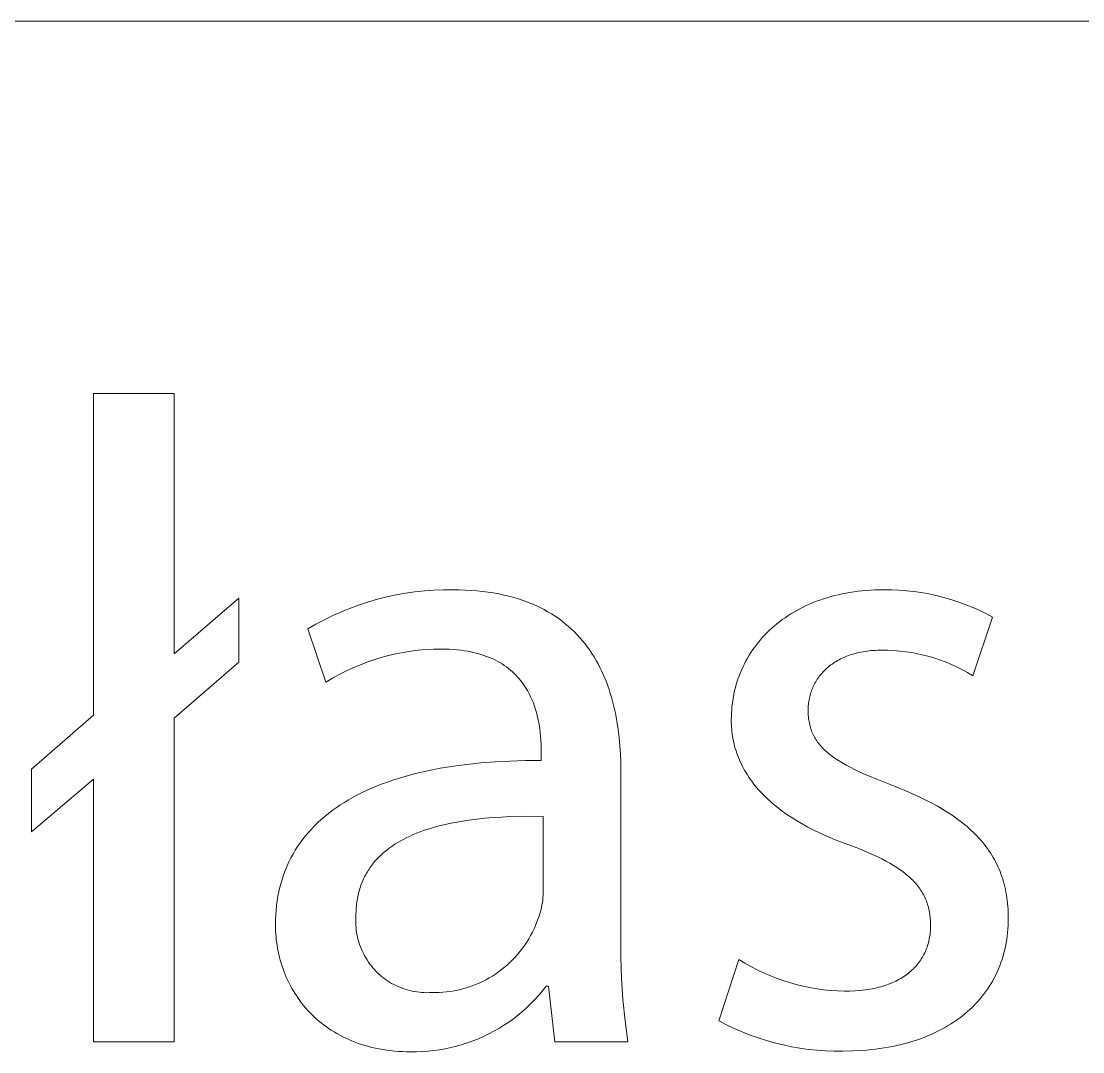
# Model space of a CAD drawing. Header units: millimetres. Extents: x 974 to 5700, y -47 to 3256.
# Drawn here: x 4954.1 to 5009.1, y 32.1 to 85.5 of the extents above; entities that cross this region are included whole.
import ezdxf

# ---------------------------------------------------------------- set-up
doc = ezdxf.new("R2010")
doc.units = ezdxf.units.MM
doc.header["$MEASUREMENT"] = 0
doc.layers.add('Domyślny', color=7, linetype='Continuous', true_color=0x000000)

msp = doc.modelspace()

# ---------------------------------------------------------------- linework, layer by layer
at = {"layer": 'Domyślny', "color": 18, "lineweight": 15, "true_color": 0x000000}
for p, q in [((3913.935, 85.463), (5695.693, 85.463)), ((4957.855, 49.509), (4957.855, 66.177)), ((4957.855, 66.177), (4962.042, 66.177)), ((4962.042, 66.177), (4962.042, 52.673)), ((4962.042, 52.673), (4965.394, 55.569)), ((4965.394, 55.569), (4965.394, 52.248)), ((4972.578, 55.506), (4973.056, 55.627)), ((4973.056, 55.627), (4973.539, 55.73)), ((4973.539, 55.73), (4974.024, 55.817)), ((4974.024, 55.817), (4974.513, 55.887)), ((4974.513, 55.887), (4975.003, 55.94)), ((4975.003, 55.94), (4975.495, 55.976)), ((4975.495, 55.976), (4975.988, 55.995)), ((4975.988, 55.995), (4976.481, 55.997)), ((4976.481, 55.997), (4976.805, 55.994)), ((4976.805, 55.994), (4977.121, 55.983)), ((4977.121, 55.983), (4977.43, 55.966)), ((4977.43, 55.966), (4977.731, 55.942)), ((4977.731, 55.942), (4978.024, 55.912)), ((4978.024, 55.912), (4978.311, 55.875)), ((4978.311, 55.875), (4978.59, 55.832)), ((4978.59, 55.832), (4978.862, 55.782)), ((4978.862, 55.782), (4979.127, 55.727)), ((4979.127, 55.727), (4979.385, 55.666)), ((4979.385, 55.666), (4979.636, 55.598)), ((4979.636, 55.598), (4979.88, 55.525)), ((4995.681, 55.53), (4995.868, 55.589)), ((4995.868, 55.589), (4996.058, 55.644)), ((4996.058, 55.644), (4996.251, 55.696)), ((4996.251, 55.696), (4996.448, 55.743)), ((4996.448, 55.743), (4996.647, 55.787)), ((4996.647, 55.787), (4996.85, 55.827)), ((4996.85, 55.827), (4997.056, 55.863)), ((4997.056, 55.863), (4997.265, 55.895)), ((4997.265, 55.895), (4997.476, 55.923)), ((4997.476, 55.923), (4997.691, 55.947)), ((4997.691, 55.947), (4997.909, 55.967)), ((4997.909, 55.967), (4998.13, 55.982)), ((4998.13, 55.982), (4998.354, 55.993)), ((4998.354, 55.993), (4998.58, 56)), ((4998.58, 56), (4998.81, 56.002)), ((4998.81, 56.002), (4999.201, 55.998)), ((4999.201, 55.998), (4999.592, 55.981)), ((4999.592, 55.981), (4999.983, 55.95)), ((4999.983, 55.95), (5000.372, 55.907)), ((5000.372, 55.907), (5000.759, 55.85)), ((5000.759, 55.85), (5001.144, 55.781)), ((5001.144, 55.781), (5001.527, 55.698)), ((5001.527, 55.698), (5001.907, 55.603)), ((5001.907, 55.603), (5002.283, 55.495)), ((4970.715, 54.862), (4971.172, 55.047)), ((4971.172, 55.047), (4971.635, 55.217)), ((4971.635, 55.217), (4972.104, 55.37)), ((4972.104, 55.37), (4972.578, 55.506)), ((4979.88, 55.525), (4980.117, 55.446)), ((4980.117, 55.446), (4980.348, 55.362)), ((4980.348, 55.362), (4980.572, 55.273)), ((4980.572, 55.273), (4980.79, 55.178)), ((4980.79, 55.178), (4981.001, 55.077)), ((4981.001, 55.077), (4981.206, 54.972)), ((4994.302, 54.931), (4994.463, 55.018)), ((4994.463, 55.018), (4994.627, 55.101)), ((4994.627, 55.101), (4994.794, 55.181)), ((4994.794, 55.181), (4994.965, 55.258)), ((4994.965, 55.258), (4995.139, 55.331)), ((4995.139, 55.331), (4995.316, 55.401)), ((4995.316, 55.401), (4995.497, 55.467)), ((4995.497, 55.467), (4995.681, 55.53)), ((5002.283, 55.495), (5002.655, 55.374)), ((5002.655, 55.374), (5003.023, 55.24)), ((5003.023, 55.24), (5003.387, 55.095)), ((5003.387, 55.095), (5003.745, 54.937)), ((4969.821, 54.445), (4970.264, 54.661)), ((4970.264, 54.661), (4970.715, 54.862)), ((4981.206, 54.972), (4981.404, 54.862)), ((4981.404, 54.862), (4981.597, 54.747)), ((4981.597, 54.747), (4981.783, 54.627)), ((4981.783, 54.627), (4981.964, 54.503)), ((4981.964, 54.503), (4982.138, 54.374)), ((4993.55, 54.451), (4993.693, 54.553)), ((4993.693, 54.553), (4993.84, 54.652)), ((4993.84, 54.652), (4993.991, 54.748)), ((4993.991, 54.748), (4994.145, 54.841)), ((4994.145, 54.841), (4994.302, 54.931)), ((5004.444, 54.585), (5003.421, 51.547)), ((5003.745, 54.937), (5004.098, 54.767)), ((5004.098, 54.767), (5004.444, 54.585)), ((4968.958, 53.967), (4969.385, 54.213)), ((4969.902, 51.212), (4968.958, 53.967)), ((4969.385, 54.213), (4969.821, 54.445)), ((4982.138, 54.374), (4982.306, 54.241)), ((4982.306, 54.241), (4982.469, 54.103)), ((4982.469, 54.103), (4982.626, 53.961)), ((4982.626, 53.961), (4982.778, 53.816)), ((4992.886, 53.899), (4993.012, 54.015)), ((4993.012, 54.015), (4993.141, 54.128)), ((4993.141, 54.128), (4993.274, 54.239)), ((4993.274, 54.239), (4993.41, 54.346)), ((4993.41, 54.346), (4993.55, 54.451)), ((4982.778, 53.816), (4982.924, 53.666)), ((4982.924, 53.666), (4983.064, 53.512)), ((4983.064, 53.512), (4983.2, 53.355)), ((4992.313, 53.28), (4992.42, 53.408)), ((4992.42, 53.408), (4992.531, 53.535)), ((4992.531, 53.535), (4992.646, 53.659)), ((4992.646, 53.659), (4992.764, 53.78)), ((4992.764, 53.78), (4992.886, 53.899)), ((4974.301, 52.813), (4973.914, 52.75)), ((4974.691, 52.862), (4974.301, 52.813)), ((4975.083, 52.897), (4974.691, 52.862)), ((4975.475, 52.919), (4975.083, 52.897)), ((4975.868, 52.928), (4975.475, 52.919)), ((4976.084, 52.925), (4975.868, 52.928)), ((4976.294, 52.918), (4976.084, 52.925)), ((4976.498, 52.906), (4976.294, 52.918)), ((4976.696, 52.889), (4976.498, 52.906)), ((4976.889, 52.868), (4976.696, 52.889)), ((4977.076, 52.842), (4976.889, 52.868)), ((4977.257, 52.812), (4977.076, 52.842)), ((4977.433, 52.777), (4977.257, 52.812)), ((4983.2, 53.355), (4983.329, 53.194)), ((4983.329, 53.194), (4983.454, 53.03)), ((4983.454, 53.03), (4983.574, 52.862)), ((4983.574, 52.862), (4983.688, 52.692)), ((4991.921, 52.742), (4992.013, 52.88)), ((4992.013, 52.88), (4992.109, 53.015)), ((4992.109, 53.015), (4992.209, 53.149)), ((4992.209, 53.149), (4992.313, 53.28)), ((4997.945, 52.82), (4997.841, 52.805)), ((4998.05, 52.833), (4997.945, 52.82)), ((4998.157, 52.844), (4998.05, 52.833)), ((4998.265, 52.853), (4998.157, 52.844)), ((4998.375, 52.86), (4998.265, 52.853)), ((4998.487, 52.865), (4998.375, 52.86)), ((4998.6, 52.869), (4998.487, 52.865)), ((4998.715, 52.87), (4998.6, 52.869)), ((4999.025, 52.865), (4998.715, 52.87)), ((4999.334, 52.85), (4999.025, 52.865)), ((4999.642, 52.825), (4999.334, 52.85)), ((4999.949, 52.788), (4999.642, 52.825)), ((4972.39, 52.368), (4972.019, 52.24)), ((4972.766, 52.483), (4972.39, 52.368)), ((4973.145, 52.585), (4972.766, 52.483)), ((4973.528, 52.674), (4973.145, 52.585)), ((4973.914, 52.75), (4973.528, 52.674)), ((4977.603, 52.739), (4977.433, 52.777)), ((4977.768, 52.697), (4977.603, 52.739)), ((4977.928, 52.65), (4977.768, 52.697)), ((4978.083, 52.6), (4977.928, 52.65)), ((4978.232, 52.546), (4978.083, 52.6)), ((4978.377, 52.489), (4978.232, 52.546)), ((4978.516, 52.429), (4978.377, 52.489)), ((4978.651, 52.365), (4978.516, 52.429)), ((4978.781, 52.297), (4978.651, 52.365)), ((4978.907, 52.227), (4978.781, 52.297)), ((4983.688, 52.692), (4983.798, 52.517)), ((4983.798, 52.517), (4983.902, 52.34)), ((4983.902, 52.34), (4984.002, 52.16)), ((4991.592, 52.169), (4991.668, 52.316)), ((4991.668, 52.316), (4991.749, 52.46)), ((4991.749, 52.46), (4991.833, 52.602)), ((4991.833, 52.602), (4991.921, 52.742)), ((4996.345, 52.289), (4996.273, 52.244)), ((4996.419, 52.332), (4996.345, 52.289)), ((4996.495, 52.373), (4996.419, 52.332)), ((4996.573, 52.413), (4996.495, 52.373)), ((4996.652, 52.452), (4996.573, 52.413)), ((4996.733, 52.489), (4996.652, 52.452)), ((4996.816, 52.525), (4996.733, 52.489)), ((4996.901, 52.559), (4996.816, 52.525)), ((4996.987, 52.591), (4996.901, 52.559)), ((4997.075, 52.622), (4996.987, 52.591)), ((4997.165, 52.651), (4997.075, 52.622)), ((4997.256, 52.678), (4997.165, 52.651)), ((4997.35, 52.704), (4997.256, 52.678)), ((4997.445, 52.728), (4997.35, 52.704)), ((4997.541, 52.75), (4997.445, 52.728)), ((4997.64, 52.77), (4997.541, 52.75)), ((4997.74, 52.789), (4997.64, 52.77)), ((4997.841, 52.805), (4997.74, 52.789)), ((5000.255, 52.741), (4999.949, 52.788)), ((5000.559, 52.684), (5000.255, 52.741)), ((5000.861, 52.616), (5000.559, 52.684)), ((5001.161, 52.537), (5000.861, 52.616)), ((5001.457, 52.448), (5001.161, 52.537)), ((5001.75, 52.349), (5001.457, 52.448)), ((5002.04, 52.24), (5001.75, 52.349)), ((4965.394, 52.248), (4962.042, 49.352)), ((4970.934, 51.781), (4970.584, 51.603)), ((4971.29, 51.947), (4970.934, 51.781)), ((4971.652, 52.1), (4971.29, 51.947)), ((4972.019, 52.24), (4971.652, 52.1)), ((4979.027, 52.154), (4978.907, 52.227)), ((4979.144, 52.078), (4979.027, 52.154)), ((4979.255, 51.999), (4979.144, 52.078)), ((4979.363, 51.918), (4979.255, 51.999)), ((4979.466, 51.834), (4979.363, 51.918)), ((4979.565, 51.748), (4979.466, 51.834)), ((4979.66, 51.659), (4979.565, 51.748)), ((4984.002, 52.16), (4984.097, 51.978)), ((4984.097, 51.978), (4984.188, 51.792)), ((4984.188, 51.792), (4984.274, 51.604)), ((4991.325, 51.566), (4991.385, 51.72)), ((4991.385, 51.72), (4991.45, 51.872)), ((4991.45, 51.872), (4991.519, 52.021)), ((4991.519, 52.021), (4991.592, 52.169)), ((4995.648, 51.727), (4995.595, 51.668)), ((4995.702, 51.784), (4995.648, 51.727)), ((4995.758, 51.84), (4995.702, 51.784)), ((4995.816, 51.895), (4995.758, 51.84)), ((4995.876, 51.949), (4995.816, 51.895)), ((4995.938, 52.001), (4995.876, 51.949)), ((4996.001, 52.053), (4995.938, 52.001)), ((4996.066, 52.102), (4996.001, 52.053)), ((4996.133, 52.151), (4996.066, 52.102)), ((4996.202, 52.198), (4996.133, 52.151)), ((4996.273, 52.244), (4996.202, 52.198)), ((5002.325, 52.121), (5002.04, 52.24)), ((5002.607, 51.992), (5002.325, 52.121)), ((5002.883, 51.853), (5002.607, 51.992)), ((5003.155, 51.705), (5002.883, 51.853)), ((4970.24, 51.414), (4969.902, 51.212)), ((4970.584, 51.603), (4970.24, 51.414)), ((4979.751, 51.568), (4979.66, 51.659)), ((4979.838, 51.475), (4979.751, 51.568)), ((4979.922, 51.38), (4979.838, 51.475)), ((4980.001, 51.284), (4979.922, 51.38)), ((4980.077, 51.185), (4980.001, 51.284)), ((4980.149, 51.085), (4980.077, 51.185)), ((4984.274, 51.604), (4984.356, 51.414)), ((4984.356, 51.414), (4984.433, 51.221)), ((4984.433, 51.221), (4984.506, 51.026)), ((4991.167, 51.096), (4991.215, 51.255)), ((4991.215, 51.255), (4991.268, 51.411)), ((4991.268, 51.411), (4991.325, 51.566)), ((4995.242, 51.163), (4995.206, 51.095)), ((4995.28, 51.229), (4995.242, 51.163)), ((4995.319, 51.295), (4995.28, 51.229)), ((4995.361, 51.36), (4995.319, 51.295)), ((4995.404, 51.423), (4995.361, 51.36)), ((4995.449, 51.486), (4995.404, 51.423)), ((4995.496, 51.548), (4995.449, 51.486)), ((4995.545, 51.609), (4995.496, 51.548)), ((4995.595, 51.668), (4995.545, 51.609)), ((5003.421, 51.547), (5003.155, 51.705)), ((4980.218, 50.984), (4980.149, 51.085)), ((4980.283, 50.881), (4980.218, 50.984)), ((4980.345, 50.777), (4980.283, 50.881)), ((4980.403, 50.672), (4980.345, 50.777)), ((4980.459, 50.565), (4980.403, 50.672)), ((4984.506, 51.026), (4984.574, 50.829)), ((4984.574, 50.829), (4984.639, 50.629)), ((4984.639, 50.629), (4984.699, 50.428)), ((4991.014, 50.448), (4991.046, 50.612)), ((4991.046, 50.612), (4991.082, 50.775)), ((4991.082, 50.775), (4991.122, 50.936)), ((4991.122, 50.936), (4991.167, 51.096)), ((4995.032, 50.672), (4995.009, 50.599)), ((4995.056, 50.744), (4995.032, 50.672)), ((4995.082, 50.816), (4995.056, 50.744)), ((4995.111, 50.887), (4995.082, 50.816)), ((4995.141, 50.957), (4995.111, 50.887)), ((4995.173, 51.027), (4995.141, 50.957)), ((4995.206, 51.095), (4995.173, 51.027)), ((4980.511, 50.458), (4980.459, 50.565)), ((4980.561, 50.35), (4980.511, 50.458)), ((4980.607, 50.241), (4980.561, 50.35)), ((4980.651, 50.132), (4980.607, 50.241)), ((4980.692, 50.022), (4980.651, 50.132)), ((4984.699, 50.428), (4984.756, 50.225)), ((4984.756, 50.225), (4984.808, 50.021)), ((4990.943, 49.948), (4990.962, 50.116)), ((4990.962, 50.116), (4990.986, 50.282)), ((4990.986, 50.282), (4991.014, 50.448)), ((4994.906, 50.068), (4994.899, 49.99)), ((4994.915, 50.146), (4994.906, 50.068)), ((4994.926, 50.223), (4994.915, 50.146)), ((4994.939, 50.299), (4994.926, 50.223)), ((4994.953, 50.375), (4994.939, 50.299)), ((4994.97, 50.45), (4994.953, 50.375)), ((4994.989, 50.525), (4994.97, 50.45)), ((4995.009, 50.599), (4994.989, 50.525)), ((4954.644, 46.708), (4957.855, 49.509)), ((4980.73, 49.912), (4980.692, 50.022)), ((4980.765, 49.801), (4980.73, 49.912)), ((4980.799, 49.691), (4980.765, 49.801)), ((4980.829, 49.58), (4980.799, 49.691)), ((4980.857, 49.47), (4980.829, 49.58)), ((4984.808, 50.021), (4984.857, 49.815)), ((4984.857, 49.815), (4984.902, 49.607)), ((4984.902, 49.607), (4984.943, 49.399)), ((4990.911, 49.437), (4990.917, 49.609)), ((4990.917, 49.609), (4990.928, 49.779)), ((4990.928, 49.779), (4990.943, 49.948)), ((4994.891, 49.833), (4994.89, 49.753)), ((4994.89, 49.753), (4994.891, 49.665)), ((4994.894, 49.912), (4994.891, 49.833)), ((4994.891, 49.665), (4994.894, 49.578)), ((4994.899, 49.99), (4994.894, 49.912)), ((4994.894, 49.578), (4994.899, 49.492)), ((4962.042, 49.352), (4962.042, 32.573)), ((4980.884, 49.359), (4980.857, 49.47)), ((4980.907, 49.249), (4980.884, 49.359)), ((4980.949, 49.03), (4980.907, 49.249)), ((4980.983, 48.814), (4980.949, 49.03)), ((4984.943, 49.399), (4984.981, 49.189)), ((4984.981, 49.189), (4985.046, 48.765)), ((4990.908, 49.265), (4990.911, 49.437)), ((4990.91, 49.137), (4990.908, 49.265)), ((4990.914, 49.01), (4990.91, 49.137)), ((4990.921, 48.883), (4990.914, 49.01)), ((4994.899, 49.492), (4994.906, 49.408)), ((4994.906, 49.408), (4994.915, 49.325)), ((4994.915, 49.325), (4994.926, 49.244)), ((4994.926, 49.244), (4994.939, 49.164)), ((4994.939, 49.164), (4994.954, 49.086)), ((4994.954, 49.086), (4994.972, 49.009)), ((4994.972, 49.009), (4994.991, 48.933)), ((4981.01, 48.602), (4980.983, 48.814)), ((4981.03, 48.394), (4981.01, 48.602)), ((4985.046, 48.765), (4985.098, 48.339)), ((4990.931, 48.757), (4990.921, 48.883)), ((4990.944, 48.632), (4990.931, 48.757)), ((4990.96, 48.508), (4990.944, 48.632)), ((4990.979, 48.384), (4990.96, 48.508)), ((4994.991, 48.933), (4995.012, 48.858)), ((4995.012, 48.858), (4995.035, 48.784)), ((4995.035, 48.784), (4995.06, 48.712)), ((4995.06, 48.712), (4995.088, 48.641)), ((4995.088, 48.641), (4995.117, 48.571)), ((4995.117, 48.571), (4995.149, 48.502)), ((4995.149, 48.502), (4995.182, 48.434)), ((4995.182, 48.434), (4995.218, 48.367)), ((4981.045, 48.191), (4981.03, 48.394)), ((4981.055, 47.994), (4981.045, 48.191)), ((4981.06, 47.805), (4981.055, 47.994)), ((4985.098, 48.339), (4985.137, 47.91)), ((4985.137, 47.91), (4985.164, 47.479)), ((4991, 48.261), (4990.979, 48.384)), ((4991.025, 48.139), (4991, 48.261)), ((4991.052, 48.017), (4991.025, 48.139)), ((4991.082, 47.897), (4991.052, 48.017)), ((4991.115, 47.777), (4991.082, 47.897)), ((4995.218, 48.367), (4995.256, 48.301)), ((4995.256, 48.301), (4995.296, 48.236)), ((4995.296, 48.236), (4995.338, 48.172)), ((4995.338, 48.172), (4995.382, 48.109)), ((4995.382, 48.109), (4995.428, 48.046)), ((4995.428, 48.046), (4995.476, 47.985)), ((4995.476, 47.985), (4995.527, 47.924)), ((4995.527, 47.924), (4995.58, 47.864)), ((4995.58, 47.864), (4995.634, 47.805)), ((4981.062, 47.624), (4981.06, 47.805)), ((4981.062, 47.151), (4981.062, 47.624)), ((4985.164, 47.479), (4985.18, 47.048)), ((4991.152, 47.658), (4991.115, 47.777)), ((4991.191, 47.539), (4991.152, 47.658)), ((4991.232, 47.422), (4991.191, 47.539)), ((4991.277, 47.305), (4991.232, 47.422)), ((4995.634, 47.805), (4995.691, 47.747)), ((4995.691, 47.747), (4995.751, 47.689)), ((4995.751, 47.689), (4995.812, 47.632)), ((4995.812, 47.632), (4995.875, 47.576)), ((4995.875, 47.576), (4995.941, 47.52)), ((4995.941, 47.52), (4996.009, 47.465)), ((4996.009, 47.465), (4996.079, 47.41)), ((4996.079, 47.41), (4996.151, 47.356)), ((4996.151, 47.356), (4996.226, 47.302)), ((4975.83, 46.746), (4976.506, 46.857)), ((4976.506, 46.857), (4977.206, 46.95)), ((4977.206, 46.95), (4977.93, 47.026)), ((4977.93, 47.026), (4978.678, 47.084)), ((4978.678, 47.084), (4979.449, 47.124)), ((4979.449, 47.124), (4980.244, 47.147)), ((4980.244, 47.147), (4981.062, 47.151)), ((4985.18, 47.048), (4985.185, 46.616)), ((4991.325, 47.189), (4991.277, 47.305)), ((4991.376, 47.074), (4991.325, 47.189)), ((4991.429, 46.96), (4991.376, 47.074)), ((4991.486, 46.846), (4991.429, 46.96)), ((4991.545, 46.733), (4991.486, 46.846)), ((4996.226, 47.302), (4996.381, 47.196)), ((4996.381, 47.196), (4996.546, 47.091)), ((4996.546, 47.091), (4996.719, 46.988)), ((4996.719, 46.988), (4996.902, 46.886)), ((4996.902, 46.886), (4997.094, 46.784)), ((4997.094, 46.784), (4997.294, 46.683)), ((4954.644, 43.449), (4954.644, 46.708)), ((4973.37, 46.131), (4973.656, 46.223)), ((4973.656, 46.223), (4973.948, 46.31)), ((4973.948, 46.31), (4974.246, 46.393)), ((4974.246, 46.393), (4974.551, 46.472)), ((4974.551, 46.472), (4975.178, 46.618)), ((4975.178, 46.618), (4975.83, 46.746)), ((4985.185, 46.616), (4985.185, 38.054)), ((4991.608, 46.622), (4991.545, 46.733)), ((4991.673, 46.511), (4991.608, 46.622)), ((4991.742, 46.401), (4991.673, 46.511)), ((4991.813, 46.292), (4991.742, 46.401)), ((4991.887, 46.183), (4991.813, 46.292)), ((4997.294, 46.683), (4997.723, 46.482)), ((4997.723, 46.482), (4998.189, 46.28)), ((4998.189, 46.28), (4999.235, 45.865)), ((4957.855, 46.188), (4954.644, 43.449)), ((4957.855, 32.573), (4957.855, 46.188)), ((4972.035, 45.609), (4972.289, 45.722)), ((4972.289, 45.722), (4972.55, 45.83)), ((4972.55, 45.83), (4972.817, 45.935)), ((4972.817, 45.935), (4973.09, 46.035)), ((4973.09, 46.035), (4973.37, 46.131)), ((4991.965, 46.076), (4991.887, 46.183)), ((4992.045, 45.969), (4991.965, 46.076)), ((4992.128, 45.864), (4992.045, 45.969)), ((4992.214, 45.759), (4992.128, 45.864)), ((4992.304, 45.655), (4992.214, 45.759)), ((4992.396, 45.553), (4992.304, 45.655)), ((4999.235, 45.865), (4999.602, 45.722)), ((4999.602, 45.722), (4999.959, 45.576)), ((4970.858, 44.983), (4971.081, 45.117)), ((4971.081, 45.117), (4971.31, 45.246)), ((4971.31, 45.246), (4971.545, 45.371)), ((4971.545, 45.371), (4971.787, 45.492)), ((4971.787, 45.492), (4972.035, 45.609)), ((4992.491, 45.451), (4992.396, 45.553)), ((4992.589, 45.35), (4992.491, 45.451)), ((4992.69, 45.25), (4992.589, 45.35)), ((4992.795, 45.151), (4992.69, 45.25)), ((4992.902, 45.053), (4992.795, 45.151)), ((4999.959, 45.576), (5000.303, 45.427)), ((5000.303, 45.427), (5000.637, 45.275)), ((5000.637, 45.275), (5000.959, 45.119)), ((5000.959, 45.119), (5001.27, 44.959)), ((4970.034, 44.409), (4970.23, 44.559)), ((4970.23, 44.559), (4970.433, 44.704)), ((4970.433, 44.704), (4970.643, 44.846)), ((4970.643, 44.846), (4970.858, 44.983)), ((4993.012, 44.955), (4992.902, 45.053)), ((4993.125, 44.859), (4993.012, 44.955)), ((4993.242, 44.764), (4993.125, 44.859)), ((4993.483, 44.577), (4993.242, 44.764)), ((4993.737, 44.394), (4993.483, 44.577)), ((5001.27, 44.959), (5001.569, 44.796)), ((5001.569, 44.796), (5001.856, 44.629)), ((5001.856, 44.629), (5002.133, 44.457)), ((4969.485, 43.936), (4969.661, 44.098)), ((4969.661, 44.098), (4969.844, 44.256)), ((4969.844, 44.256), (4970.034, 44.409)), ((4977.304, 44.061), (4976.892, 43.997)), ((4977.722, 44.115), (4977.304, 44.061)), ((4978.145, 44.16), (4977.722, 44.115)), ((4978.572, 44.196), (4978.145, 44.16)), ((4979.002, 44.223), (4978.572, 44.196)), ((4979.433, 44.243), (4979.002, 44.223)), ((4980.298, 44.262), (4979.433, 44.243)), ((4981.156, 44.255), (4980.298, 44.262)), ((4981.156, 40.289), (4981.156, 44.255)), ((4994.003, 44.214), (4993.737, 44.394)), ((4994.282, 44.039), (4994.003, 44.214)), ((4994.572, 43.869), (4994.282, 44.039)), ((5002.133, 44.457), (5002.397, 44.282)), ((5002.397, 44.282), (5002.65, 44.101)), ((5002.65, 44.101), (5002.773, 44.01)), ((5002.773, 44.01), (5002.892, 43.917)), ((4968.995, 43.428), (4969.151, 43.601)), ((4969.151, 43.601), (4969.315, 43.771)), ((4969.315, 43.771), (4969.485, 43.936)), ((4974.957, 43.515), (4974.778, 43.45)), ((4975.139, 43.576), (4974.957, 43.515)), ((4975.323, 43.635), (4975.139, 43.576)), ((4975.511, 43.69), (4975.323, 43.635)), ((4975.701, 43.743), (4975.511, 43.69)), ((4976.089, 43.839), (4975.701, 43.743)), ((4976.487, 43.923), (4976.089, 43.839)), ((4976.892, 43.997), (4976.487, 43.923)), ((4994.875, 43.702), (4994.572, 43.869)), ((4995.19, 43.54), (4994.875, 43.702)), ((4995.518, 43.382), (4995.19, 43.54)), ((5002.892, 43.917), (5003.008, 43.822)), ((5003.008, 43.822), (5003.122, 43.727)), ((5003.122, 43.727), (5003.233, 43.63)), ((5003.233, 43.63), (5003.34, 43.532)), ((5003.34, 43.532), (5003.445, 43.433)), ((4968.566, 42.883), (4968.702, 43.069)), ((4968.702, 43.069), (4968.845, 43.25)), ((4968.845, 43.25), (4968.995, 43.428)), ((4973.777, 42.99), (4973.624, 42.901)), ((4973.935, 43.076), (4973.777, 42.99)), ((4974.096, 43.157), (4973.935, 43.076)), ((4974.261, 43.236), (4974.096, 43.157)), ((4974.43, 43.31), (4974.261, 43.236)), ((4974.602, 43.382), (4974.43, 43.31)), ((4974.778, 43.45), (4974.602, 43.382)), ((4995.858, 43.229), (4995.518, 43.382)), ((4996.21, 43.08), (4995.858, 43.229)), ((4996.575, 42.936), (4996.21, 43.08)), ((4996.952, 42.796), (4996.575, 42.936)), ((5003.445, 43.433), (5003.547, 43.332)), ((5003.547, 43.332), (5003.646, 43.23)), ((5003.646, 43.23), (5003.742, 43.127)), ((5003.742, 43.127), (5003.835, 43.022)), ((5003.835, 43.022), (5003.925, 42.916)), ((5003.925, 42.916), (5004.013, 42.808)), ((4968.197, 42.304), (4968.313, 42.501)), ((4968.313, 42.501), (4968.436, 42.694)), ((4968.436, 42.694), (4968.566, 42.883)), ((4972.92, 42.4), (4972.856, 42.345)), ((4972.985, 42.455), (4972.92, 42.4)), ((4973.052, 42.508), (4972.985, 42.455)), ((4973.188, 42.612), (4973.052, 42.508)), ((4973.329, 42.712), (4973.188, 42.612)), ((4973.474, 42.809), (4973.329, 42.712)), ((4973.624, 42.901), (4973.474, 42.809)), ((4997.509, 42.584), (4996.952, 42.796)), ((4998.022, 42.371), (4997.509, 42.584)), ((4998.263, 42.264), (4998.022, 42.371)), ((5004.013, 42.808), (5004.097, 42.699)), ((5004.097, 42.699), (5004.179, 42.589)), ((5004.179, 42.589), (5004.257, 42.477)), ((5004.257, 42.477), (5004.333, 42.363)), ((5004.333, 42.363), (5004.405, 42.248)), ((4967.891, 41.69), (4967.986, 41.898)), ((4967.986, 41.898), (4968.088, 42.103)), ((4968.088, 42.103), (4968.197, 42.304)), ((4972.388, 41.863), (4972.336, 41.798)), ((4972.442, 41.927), (4972.388, 41.863)), ((4972.497, 41.99), (4972.442, 41.927)), ((4972.554, 42.052), (4972.497, 41.99)), ((4972.612, 42.112), (4972.554, 42.052)), ((4972.671, 42.172), (4972.612, 42.112)), ((4972.731, 42.23), (4972.671, 42.172)), ((4972.793, 42.288), (4972.731, 42.23)), ((4972.856, 42.345), (4972.793, 42.288)), ((4998.493, 42.156), (4998.263, 42.264)), ((4998.713, 42.047), (4998.493, 42.156)), ((4998.923, 41.938), (4998.713, 42.047)), ((4999.123, 41.827), (4998.923, 41.938)), ((4999.312, 41.715), (4999.123, 41.827)), ((5004.405, 42.248), (5004.475, 42.132)), ((5004.475, 42.132), (5004.542, 42.014)), ((5004.542, 42.014), (5004.606, 41.894)), ((5004.606, 41.894), (5004.667, 41.773)), ((4967.646, 41.041), (4967.721, 41.261)), ((4967.721, 41.261), (4967.802, 41.478)), ((4967.802, 41.478), (4967.891, 41.69)), ((4972.007, 41.313), (4971.965, 41.24)), ((4972.049, 41.386), (4972.007, 41.313)), ((4972.094, 41.458), (4972.049, 41.386)), ((4972.139, 41.528), (4972.094, 41.458)), ((4972.186, 41.597), (4972.139, 41.528)), ((4972.235, 41.665), (4972.186, 41.597)), ((4972.285, 41.732), (4972.235, 41.665)), ((4972.336, 41.798), (4972.285, 41.732)), ((4999.492, 41.602), (4999.312, 41.715)), ((4999.663, 41.486), (4999.492, 41.602)), ((4999.744, 41.428), (4999.663, 41.486)), ((4999.823, 41.369), (4999.744, 41.428)), ((4999.9, 41.31), (4999.823, 41.369)), ((4999.975, 41.25), (4999.9, 41.31)), ((5004.667, 41.773), (5004.725, 41.65)), ((5004.725, 41.65), (5004.78, 41.525)), ((5004.78, 41.525), (5004.832, 41.399)), ((5004.832, 41.399), (5004.881, 41.27)), ((5004.881, 41.27), (5004.927, 41.141)), ((4967.518, 40.59), (4967.579, 40.818)), ((4967.579, 40.818), (4967.646, 41.041)), ((4971.75, 40.773), (4971.719, 40.691)), ((4971.782, 40.854), (4971.75, 40.773)), ((4971.816, 40.933), (4971.782, 40.854)), ((4971.851, 41.012), (4971.816, 40.933)), ((4971.887, 41.089), (4971.851, 41.012)), ((4971.926, 41.165), (4971.887, 41.089)), ((4971.965, 41.24), (4971.926, 41.165)), ((5000.047, 41.19), (4999.975, 41.25)), ((5000.117, 41.129), (5000.047, 41.19)), ((5000.185, 41.068), (5000.117, 41.129)), ((5000.25, 41.006), (5000.185, 41.068)), ((5000.313, 40.943), (5000.25, 41.006)), ((5000.374, 40.88), (5000.313, 40.943)), ((5000.432, 40.816), (5000.374, 40.88)), ((5000.489, 40.751), (5000.432, 40.816)), ((5000.543, 40.686), (5000.489, 40.751)), ((5004.927, 41.141), (5004.97, 41.009)), ((5004.97, 41.009), (5005.011, 40.876)), ((5005.011, 40.876), (5005.048, 40.741)), ((5005.048, 40.741), (5005.082, 40.604)), ((4967.419, 40.124), (4967.465, 40.359)), ((4967.465, 40.359), (4967.518, 40.59)), ((4971.571, 40.174), (4971.552, 40.083)), ((4971.591, 40.263), (4971.571, 40.174)), ((4971.614, 40.351), (4971.591, 40.263)), ((4971.638, 40.438), (4971.614, 40.351)), ((4971.663, 40.523), (4971.638, 40.438)), ((4971.69, 40.608), (4971.663, 40.523)), ((4971.719, 40.691), (4971.69, 40.608)), ((4981.145, 40.043), (4981.153, 40.166)), ((4981.153, 40.166), (4981.156, 40.289)), ((5000.595, 40.62), (5000.543, 40.686)), ((5000.645, 40.553), (5000.595, 40.62)), ((5000.692, 40.485), (5000.645, 40.553)), ((5000.738, 40.417), (5000.692, 40.485)), ((5000.781, 40.348), (5000.738, 40.417)), ((5000.823, 40.278), (5000.781, 40.348)), ((5000.862, 40.207), (5000.823, 40.278)), ((5000.899, 40.135), (5000.862, 40.207)), ((5005.082, 40.604), (5005.113, 40.465)), ((5005.113, 40.465), (5005.142, 40.324)), ((5005.142, 40.324), (5005.167, 40.182)), ((5005.167, 40.182), (5005.19, 40.037)), ((4967.322, 39.397), (4967.347, 39.643)), ((4967.347, 39.643), (4967.379, 39.885)), ((4967.379, 39.885), (4967.419, 40.124)), ((4971.484, 39.612), (4971.475, 39.514)), ((4971.494, 39.709), (4971.484, 39.612)), ((4971.506, 39.804), (4971.494, 39.709)), ((4971.519, 39.899), (4971.506, 39.804)), ((4971.535, 39.992), (4971.519, 39.899)), ((4971.552, 40.083), (4971.535, 39.992)), ((4981.076, 39.556), (4981.099, 39.677)), ((4981.099, 39.677), (4981.118, 39.799)), ((4981.118, 39.799), (4981.134, 39.921)), ((4981.134, 39.921), (4981.145, 40.043)), ((5000.934, 40.062), (5000.899, 40.135)), ((5000.967, 39.989), (5000.934, 40.062)), ((5000.998, 39.914), (5000.967, 39.989)), ((5001.028, 39.839), (5000.998, 39.914)), ((5001.055, 39.762), (5001.028, 39.839)), ((5001.08, 39.685), (5001.055, 39.762)), ((5001.103, 39.607), (5001.08, 39.685)), ((5001.124, 39.527), (5001.103, 39.607)), ((5005.19, 40.037), (5005.209, 39.891)), ((5005.209, 39.891), (5005.225, 39.743)), ((5005.225, 39.743), (5005.239, 39.593)), ((4967.293, 38.893), (4967.304, 39.147)), ((4967.304, 39.147), (4967.322, 39.397)), ((4971.46, 39.108), (4971.452, 38.982)), ((4971.461, 39.212), (4971.46, 39.108)), ((4971.464, 39.314), (4971.461, 39.212)), ((4971.469, 39.415), (4971.464, 39.314)), ((4971.475, 39.514), (4971.469, 39.415)), ((4980.904, 38.967), (4980.946, 39.082)), ((4980.946, 39.082), (4980.984, 39.199)), ((4980.984, 39.199), (4981.019, 39.317)), ((4981.019, 39.317), (4981.049, 39.436)), ((4981.049, 39.436), (4981.076, 39.556)), ((5001.143, 39.447), (5001.124, 39.527)), ((5001.161, 39.365), (5001.143, 39.447)), ((5001.176, 39.282), (5001.161, 39.365)), ((5001.19, 39.198), (5001.176, 39.282)), ((5001.201, 39.113), (5001.19, 39.198)), ((5001.211, 39.027), (5001.201, 39.113)), ((5005.239, 39.593), (5005.249, 39.44)), ((5005.249, 39.44), (5005.257, 39.286)), ((5005.257, 39.286), (5005.261, 39.13)), ((5005.261, 39.13), (5005.263, 38.971)), ((4967.289, 38.636), (4967.293, 38.893)), ((4967.291, 38.481), (4967.289, 38.636)), ((4971.452, 38.982), (4971.449, 38.855)), ((4971.449, 38.855), (4971.449, 38.728)), ((4971.449, 38.728), (4971.454, 38.602)), ((4971.454, 38.602), (4971.463, 38.475)), ((4980.687, 38.425), (4980.766, 38.603)), ((4980.766, 38.603), (4980.838, 38.784)), ((4980.838, 38.784), (4980.904, 38.967)), ((5001.219, 38.94), (5001.211, 39.027)), ((5001.226, 38.851), (5001.219, 38.94)), ((5001.23, 38.761), (5001.226, 38.851)), ((5001.233, 38.67), (5001.23, 38.761)), ((5001.234, 38.578), (5001.233, 38.67)), ((5001.233, 38.49), (5001.234, 38.578)), ((5005.254, 38.597), (5005.242, 38.413)), ((5005.261, 38.783), (5005.254, 38.597)), ((5005.263, 38.971), (5005.261, 38.783)), ((4967.296, 38.325), (4967.291, 38.481)), ((4967.305, 38.17), (4967.296, 38.325)), ((4967.317, 38.015), (4967.305, 38.17)), ((4967.333, 37.861), (4967.317, 38.015)), ((4971.463, 38.475), (4971.477, 38.349)), ((4971.477, 38.349), (4971.495, 38.224)), ((4971.495, 38.224), (4971.517, 38.099)), ((4971.517, 38.099), (4971.543, 37.975)), ((4971.543, 37.975), (4971.574, 37.852)), ((4980.416, 37.909), (4980.512, 38.078)), ((4980.512, 38.078), (4980.603, 38.25)), ((4980.603, 38.25), (4980.687, 38.425)), ((4985.185, 38.054), (4985.187, 36.955)), ((5001.167, 37.89), (5001.182, 37.974)), ((5001.182, 37.974), (5001.196, 38.058)), ((5001.196, 38.058), (5001.208, 38.143)), ((5001.208, 38.143), (5001.217, 38.229)), ((5001.217, 38.229), (5001.224, 38.315)), ((5001.224, 38.315), (5001.229, 38.402)), ((5001.229, 38.402), (5001.233, 38.49)), ((5005.206, 38.05), (5005.181, 37.871)), ((5005.226, 38.23), (5005.206, 38.05)), ((5005.242, 38.413), (5005.226, 38.23)), ((4967.352, 37.706), (4967.333, 37.861)), ((4967.375, 37.553), (4967.352, 37.706)), ((4967.401, 37.4), (4967.375, 37.553)), ((4971.574, 37.852), (4971.609, 37.73)), ((4971.609, 37.73), (4971.648, 37.61)), ((4971.648, 37.61), (4971.691, 37.491)), ((4971.691, 37.491), (4971.739, 37.373)), ((4979.974, 37.268), (4980.093, 37.423)), ((4980.093, 37.423), (4980.206, 37.581)), ((4980.206, 37.581), (4980.314, 37.743)), ((4980.314, 37.743), (4980.416, 37.909)), ((5000.997, 37.329), (5001.028, 37.407)), ((5001.028, 37.407), (5001.056, 37.485)), ((5001.056, 37.485), (5001.083, 37.564)), ((5001.083, 37.564), (5001.107, 37.645)), ((5001.107, 37.645), (5001.129, 37.726)), ((5001.129, 37.726), (5001.149, 37.808)), ((5001.149, 37.808), (5001.167, 37.89)), ((5005.117, 37.519), (5005.079, 37.346)), ((5005.151, 37.694), (5005.117, 37.519)), ((5005.181, 37.871), (5005.151, 37.694)), ((4967.43, 37.248), (4967.401, 37.4)), ((4967.463, 37.096), (4967.43, 37.248)), ((4967.499, 36.946), (4967.463, 37.096)), ((4967.539, 36.796), (4967.499, 36.946)), ((4971.739, 37.373), (4971.79, 37.257)), ((4971.79, 37.257), (4971.845, 37.143)), ((4971.845, 37.143), (4971.904, 37.031)), ((4971.904, 37.031), (4971.967, 36.921)), ((4971.967, 36.921), (4972.034, 36.813)), ((4979.588, 36.831), (4979.721, 36.972)), ((4979.721, 36.972), (4979.85, 37.118)), ((4979.85, 37.118), (4979.974, 37.268)), ((4985.187, 36.955), (4985.224, 35.856)), ((5000.723, 36.814), (5000.769, 36.885)), ((5000.769, 36.885), (5000.812, 36.956)), ((5000.812, 36.956), (5000.854, 37.029)), ((5000.854, 37.029), (5000.893, 37.102)), ((5000.893, 37.102), (5000.93, 37.177)), ((5000.93, 37.177), (5000.965, 37.252)), ((5000.965, 37.252), (5000.997, 37.329)), ((5004.988, 37.007), (5004.937, 36.84)), ((5005.036, 37.176), (5004.988, 37.007)), ((5005.079, 37.346), (5005.036, 37.176)), ((4967.583, 36.647), (4967.539, 36.796)), ((4967.629, 36.499), (4967.583, 36.647)), ((4967.68, 36.353), (4967.629, 36.499)), ((4967.733, 36.207), (4967.68, 36.353)), ((4972.034, 36.813), (4972.105, 36.708)), ((4972.105, 36.708), (4972.178, 36.605)), ((4972.178, 36.605), (4972.256, 36.504)), ((4972.256, 36.504), (4972.337, 36.407)), ((4972.337, 36.407), (4972.421, 36.312)), ((4972.421, 36.312), (4972.508, 36.22)), ((4978.851, 36.197), (4979.007, 36.314)), ((4979.007, 36.314), (4979.159, 36.435)), ((4979.159, 36.435), (4979.306, 36.562)), ((4979.306, 36.562), (4979.449, 36.694)), ((4979.449, 36.694), (4979.588, 36.831)), ((4990.263, 33.667), (4991.302, 36.831)), ((4991.302, 36.831), (4991.611, 36.644)), ((4991.611, 36.644), (4991.927, 36.468)), ((4991.927, 36.468), (4992.249, 36.302)), ((5000.279, 36.295), (5000.342, 36.355)), ((5000.342, 36.355), (5000.403, 36.417)), ((5000.403, 36.417), (5000.462, 36.48)), ((5000.462, 36.48), (5000.518, 36.545)), ((5000.518, 36.545), (5000.573, 36.61)), ((5000.573, 36.61), (5000.625, 36.677)), ((5000.625, 36.677), (5000.675, 36.745)), ((5000.675, 36.745), (5000.723, 36.814)), ((5004.755, 36.354), (5004.686, 36.197)), ((5004.82, 36.514), (5004.755, 36.354)), ((5004.881, 36.676), (5004.82, 36.514)), ((5004.937, 36.84), (5004.881, 36.676)), ((4967.79, 36.063), (4967.733, 36.207)), ((4967.851, 35.92), (4967.79, 36.063)), ((4967.915, 35.779), (4967.851, 35.92)), ((4967.982, 35.639), (4967.915, 35.779)), ((4972.508, 36.22), (4972.599, 36.131)), ((4972.599, 36.131), (4972.692, 36.045)), ((4972.692, 36.045), (4972.788, 35.963)), ((4972.788, 35.963), (4972.888, 35.884)), ((4972.888, 35.884), (4972.989, 35.809)), ((4972.989, 35.809), (4973.094, 35.736)), ((4978.017, 35.698), (4978.19, 35.787)), ((4978.19, 35.787), (4978.361, 35.881)), ((4978.361, 35.881), (4978.528, 35.981)), ((4978.528, 35.981), (4978.691, 36.086)), ((4978.691, 36.086), (4978.851, 36.197)), ((4985.224, 35.856), (4985.296, 34.76)), ((4992.249, 36.302), (4992.576, 36.147)), ((4992.576, 36.147), (4992.907, 36.004)), ((4992.907, 36.004), (4993.244, 35.871)), ((4993.244, 35.871), (4993.585, 35.75)), ((4999.436, 35.722), (4999.524, 35.767)), ((4999.524, 35.767), (4999.609, 35.813)), ((4999.609, 35.813), (4999.693, 35.86)), ((4999.693, 35.86), (4999.774, 35.91)), ((4999.774, 35.91), (4999.853, 35.96)), ((4999.853, 35.96), (4999.929, 36.013)), ((4999.929, 36.013), (5000.003, 36.066)), ((5000.003, 36.066), (5000.076, 36.121)), ((5000.076, 36.121), (5000.146, 36.178)), ((5000.146, 36.178), (5000.213, 36.236)), ((5000.213, 36.236), (5000.279, 36.295)), ((5004.535, 35.889), (5004.453, 35.739)), ((5004.613, 36.042), (5004.535, 35.889)), ((5004.686, 36.197), (5004.613, 36.042)), ((4968.053, 35.5), (4967.982, 35.639)), ((4968.127, 35.363), (4968.053, 35.5)), ((4968.204, 35.228), (4968.127, 35.363)), ((4968.285, 35.095), (4968.204, 35.228)), ((4973.094, 35.736), (4973.2, 35.668)), ((4973.2, 35.668), (4973.309, 35.603)), ((4973.309, 35.603), (4973.421, 35.542)), ((4973.421, 35.542), (4973.534, 35.485)), ((4973.534, 35.485), (4973.649, 35.432)), ((4973.649, 35.432), (4973.766, 35.383)), ((4973.766, 35.383), (4973.884, 35.338)), ((4973.884, 35.338), (4974.004, 35.297)), ((4974.004, 35.297), (4974.125, 35.26)), ((4974.125, 35.26), (4974.248, 35.227)), ((4974.248, 35.227), (4974.371, 35.199)), ((4976.35, 35.184), (4976.542, 35.216)), ((4976.542, 35.216), (4976.733, 35.254)), ((4976.733, 35.254), (4976.922, 35.298)), ((4976.922, 35.298), (4977.11, 35.349)), ((4977.11, 35.349), (4977.296, 35.406)), ((4977.296, 35.406), (4977.48, 35.47)), ((4977.48, 35.47), (4977.661, 35.54)), ((4977.661, 35.54), (4977.84, 35.616)), ((4977.84, 35.616), (4978.017, 35.698)), ((4981.128, 35.221), (4980.935, 34.992)), ((4981.313, 35.457), (4981.128, 35.221)), ((4981.439, 35.457), (4981.313, 35.457)), ((4981.77, 32.576), (4981.439, 35.457)), ((4993.585, 35.75), (4993.93, 35.641)), ((4993.93, 35.641), (4994.278, 35.543)), ((4994.278, 35.543), (4994.629, 35.458)), ((4994.629, 35.458), (4994.983, 35.383)), ((4994.983, 35.383), (4995.339, 35.321)), ((4995.339, 35.321), (4995.697, 35.271)), ((4995.697, 35.271), (4996.057, 35.233)), ((4996.057, 35.233), (4996.418, 35.208)), ((4996.418, 35.208), (4996.779, 35.194)), ((4997.059, 35.198), (4997.33, 35.211)), ((4997.33, 35.211), (4997.591, 35.232)), ((4997.591, 35.232), (4997.718, 35.246)), ((4997.718, 35.246), (4997.843, 35.262)), ((4997.843, 35.262), (4997.965, 35.28)), ((4997.965, 35.28), (4998.085, 35.299)), ((4998.085, 35.299), (4998.203, 35.321)), ((4998.203, 35.321), (4998.318, 35.344)), ((4998.318, 35.344), (4998.431, 35.37)), ((4998.431, 35.37), (4998.542, 35.397)), ((4998.542, 35.397), (4998.651, 35.426)), ((4998.651, 35.426), (4998.757, 35.457)), ((4998.757, 35.457), (4998.861, 35.49)), ((4998.861, 35.49), (4998.962, 35.524)), ((4998.962, 35.524), (4999.061, 35.561)), ((4999.061, 35.561), (4999.158, 35.598)), ((4999.158, 35.598), (4999.253, 35.638)), ((4999.253, 35.638), (4999.346, 35.679)), ((4999.346, 35.679), (4999.436, 35.722)), ((5004.182, 35.302), (5004.083, 35.162)), ((5004.277, 35.445), (5004.182, 35.302)), ((5004.367, 35.591), (5004.277, 35.445)), ((5004.453, 35.739), (5004.367, 35.591)), ((4968.37, 34.964), (4968.285, 35.095)), ((4968.458, 34.834), (4968.37, 34.964)), ((4968.549, 34.707), (4968.458, 34.834)), ((4968.644, 34.581), (4968.549, 34.707)), ((4974.371, 35.199), (4974.496, 35.175)), ((4974.496, 35.175), (4974.621, 35.155)), ((4974.621, 35.155), (4974.747, 35.139)), ((4974.747, 35.139), (4974.873, 35.128)), ((4974.873, 35.128), (4975, 35.121)), ((4975, 35.121), (4975.126, 35.118)), ((4975.126, 35.118), (4975.253, 35.12)), ((4975.253, 35.12), (4975.38, 35.126)), ((4975.38, 35.126), (4975.574, 35.125)), ((4975.574, 35.125), (4975.769, 35.129)), ((4975.769, 35.129), (4975.963, 35.141)), ((4975.963, 35.141), (4976.157, 35.159)), ((4976.157, 35.159), (4976.35, 35.184)), ((4980.733, 34.77), (4980.524, 34.555)), ((4980.935, 34.992), (4980.733, 34.77)), ((4985.296, 34.76), (4985.404, 33.666)), ((4996.779, 35.194), (4997.059, 35.198)), ((5003.762, 34.757), (5003.647, 34.627)), ((5003.873, 34.889), (5003.762, 34.757)), ((5003.981, 35.024), (5003.873, 34.889)), ((5004.083, 35.162), (5003.981, 35.024)), ((4968.742, 34.458), (4968.644, 34.581)), ((4968.843, 34.337), (4968.742, 34.458)), ((4968.948, 34.218), (4968.843, 34.337)), ((4969.056, 34.101), (4968.948, 34.218)), ((4980.085, 34.147), (4979.854, 33.955)), ((4980.308, 34.347), (4980.085, 34.147)), ((4980.524, 34.555), (4980.308, 34.347)), ((5003.146, 34.137), (5003.01, 34.021)), ((5003.277, 34.255), (5003.146, 34.137)), ((5003.404, 34.376), (5003.277, 34.255)), ((5003.528, 34.501), (5003.404, 34.376)), ((5003.647, 34.627), (5003.528, 34.501)), ((4969.168, 33.987), (4969.056, 34.101)), ((4969.283, 33.876), (4969.168, 33.987)), ((4969.401, 33.767), (4969.283, 33.876)), ((4969.523, 33.66), (4969.401, 33.767)), ((4969.648, 33.557), (4969.523, 33.66)), ((4969.777, 33.456), (4969.648, 33.557)), ((4979.374, 33.596), (4979.125, 33.429)), ((4979.618, 33.772), (4979.374, 33.596)), ((4979.854, 33.955), (4979.618, 33.772)), ((4985.404, 33.666), (4985.547, 32.576)), ((4990.658, 33.46), (4990.263, 33.667)), ((5002.429, 33.589), (5002.274, 33.489)), ((5002.58, 33.693), (5002.429, 33.589)), ((5002.727, 33.799), (5002.58, 33.693)), ((5002.871, 33.909), (5002.727, 33.799)), ((5003.01, 34.021), (5002.871, 33.909)), ((4969.909, 33.358), (4969.777, 33.456)), ((4970.044, 33.263), (4969.909, 33.358)), ((4970.183, 33.171), (4970.044, 33.263)), ((4970.325, 33.082), (4970.183, 33.171)), ((4970.47, 32.997), (4970.325, 33.082)), ((4978.611, 33.122), (4978.346, 32.982)), ((4978.871, 33.271), (4978.611, 33.122)), ((4979.125, 33.429), (4978.871, 33.271)), ((4991.059, 33.266), (4990.658, 33.46)), ((4991.467, 33.087), (4991.059, 33.266)), ((4991.881, 32.922), (4991.467, 33.087)), ((5001.44, 33.035), (5001.262, 32.955)), ((5001.615, 33.12), (5001.44, 33.035)), ((5001.785, 33.207), (5001.615, 33.12)), ((5001.952, 33.298), (5001.785, 33.207)), ((5002.115, 33.392), (5001.952, 33.298)), ((5002.274, 33.489), (5002.115, 33.392)), ((4962.042, 32.573), (4957.855, 32.573)), ((4970.619, 32.914), (4970.47, 32.997)), ((4970.771, 32.835), (4970.619, 32.914)), ((4970.926, 32.759), (4970.771, 32.835)), ((4971.085, 32.687), (4970.926, 32.759)), ((4971.247, 32.618), (4971.085, 32.687)), ((4971.412, 32.553), (4971.247, 32.618)), ((4971.581, 32.491), (4971.412, 32.553)), ((4971.753, 32.434), (4971.581, 32.491)), ((4977.241, 32.517), (4976.956, 32.425)), ((4977.523, 32.618), (4977.241, 32.517)), ((4977.801, 32.73), (4977.523, 32.618)), ((4978.076, 32.851), (4977.801, 32.73)), ((4978.346, 32.982), (4978.076, 32.851)), ((4985.547, 32.576), (4981.77, 32.576)), ((4992.301, 32.771), (4991.881, 32.922)), ((4992.726, 32.635), (4992.301, 32.771)), ((4993.155, 32.514), (4992.726, 32.635)), ((4993.588, 32.408), (4993.155, 32.514)), ((4999.912, 32.485), (4999.704, 32.432)), ((5000.116, 32.541), (4999.912, 32.485)), ((5000.316, 32.601), (5000.116, 32.541)), ((5000.513, 32.665), (5000.316, 32.601)), ((5000.706, 32.732), (5000.513, 32.665)), ((5000.895, 32.803), (5000.706, 32.732)), ((5001.081, 32.877), (5000.895, 32.803)), ((5001.262, 32.955), (5001.081, 32.877)), ((4971.929, 32.38), (4971.753, 32.434)), ((4972.108, 32.33), (4971.929, 32.38)), ((4972.29, 32.284), (4972.108, 32.33)), ((4972.475, 32.241), (4972.29, 32.284)), ((4972.664, 32.204), (4972.475, 32.241)), ((4972.856, 32.17), (4972.664, 32.204)), ((4973.052, 32.14), (4972.856, 32.17)), ((4973.25, 32.115), (4973.052, 32.14)), ((4973.452, 32.094), (4973.25, 32.115)), ((4973.658, 32.078), (4973.452, 32.094)), ((4973.866, 32.067), (4973.658, 32.078)), ((4974.078, 32.059), (4973.866, 32.067)), ((4974.294, 32.057), (4974.078, 32.059)), ((4974.593, 32.056), (4974.294, 32.057)), ((4974.893, 32.066), (4974.593, 32.056)), ((4975.192, 32.086), (4974.893, 32.066)), ((4975.49, 32.117), (4975.192, 32.086)), ((4975.787, 32.158), (4975.49, 32.117)), ((4976.083, 32.209), (4975.787, 32.158)), ((4976.376, 32.271), (4976.083, 32.209)), ((4976.667, 32.343), (4976.376, 32.271)), ((4976.956, 32.425), (4976.667, 32.343)), ((4994.024, 32.317), (4993.588, 32.408)), ((4994.463, 32.241), (4994.024, 32.317)), ((4994.905, 32.181), (4994.463, 32.241)), ((4995.349, 32.136), (4994.905, 32.181)), ((4995.793, 32.106), (4995.349, 32.136)), ((4996.239, 32.092), (4995.793, 32.106)), ((4996.685, 32.093), (4996.239, 32.092)), ((4997.187, 32.102), (4996.685, 32.093)), ((4997.676, 32.126), (4997.187, 32.102)), ((4997.915, 32.145), (4997.676, 32.126)), ((4998.151, 32.167), (4997.915, 32.145)), ((4998.384, 32.193), (4998.151, 32.167)), ((4998.612, 32.224), (4998.384, 32.193)), ((4998.838, 32.258), (4998.612, 32.224)), ((4999.06, 32.296), (4998.838, 32.258)), ((4999.278, 32.337), (4999.06, 32.296)), ((4999.493, 32.383), (4999.278, 32.337)), ((4999.704, 32.432), (4999.493, 32.383))]:
    msp.add_line(p, q, dxfattribs=at)

doc.saveas('drawing.dxf')
